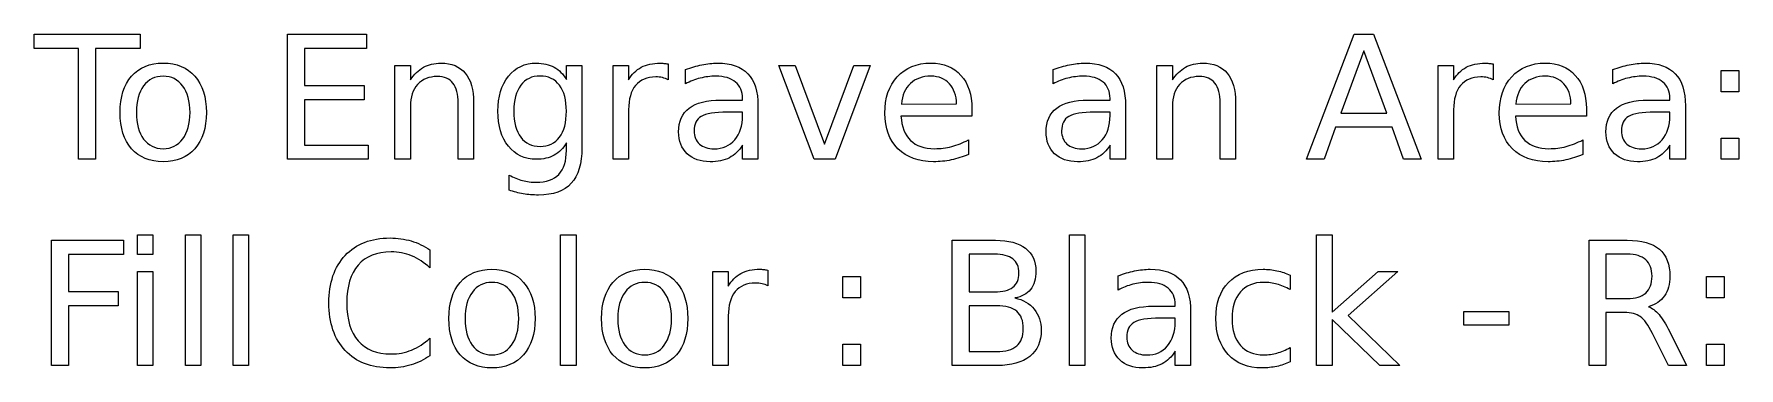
# Model space of a CAD drawing. Extents: x -140 to 352, y 0 to 216.
# Drawn here: x -74.05 to -34.85, y 154.89 to 162.57 of the extents above; entities that cross this region are included whole.
import ezdxf

# ---------------------------------------------------------------- set-up
doc = ezdxf.new("R2010")
doc.units = 0
doc.layers.add('Design_Template', color=7, linetype='CONTINUOUS')

msp = doc.modelspace()

# ---------------------------------------------------------------- linework, layer by layer
at = {"layer": 'Design_Template', "color": 7}
for points in [[(-74.049869, 162.570837), (-71.613222, 162.570837), (-71.613222, 162.242864), (-72.635727, 162.242864), (-72.635727, 159.690461), (-73.027364, 159.690461), (-73.027364, 162.242864), (-74.049869, 162.242864)], [(-68.225455, 162.570837), (-66.40424, 162.570837), (-66.40424, 162.242864), (-67.835745, 162.242864), (-67.835745, 161.390134), (-66.464046, 161.390134), (-66.464046, 161.062161), (-67.835745, 161.062161), (-67.835745, 160.018435), (-66.369512, 160.018435), (-66.369512, 159.690461), (-68.225455, 159.690461)], [(-43.698855, 162.570837), (-43.257054, 162.570837), (-42.159308, 159.690461), (-42.564452, 159.690461), (-42.826831, 160.429365), (-44.125219, 160.429365), (-44.387597, 159.690461), (-44.798527, 159.690461)], [(-43.478919, 162.186915), (-44.007536, 160.75348), (-42.948373, 160.75348)], [(-56.927746, 161.851225), (-56.551541, 161.851225), (-55.876303, 160.037727), (-55.201062, 161.851225), (-54.824859, 161.851225), (-55.635144, 159.690461), (-56.117458, 159.690461)], [(-35.260299, 161.733541), (-34.853227, 161.733541), (-34.853227, 161.243511), (-35.260299, 161.243511)], [(-35.260299, 160.180492), (-34.853227, 160.180492), (-34.853227, 159.690461), (-35.260299, 159.690461)], [(-73.650514, 157.829503), (-71.995213, 157.829503), (-71.995213, 157.50153), (-73.260804, 157.50153), (-73.260804, 156.652658), (-72.118686, 156.652658), (-72.118686, 156.324685), (-73.260804, 156.324685), (-73.260804, 154.949126), (-73.650514, 154.949126)], [(-71.671099, 157.951045), (-71.316116, 157.951045), (-71.316116, 157.50153), (-71.671099, 157.50153)], [(-70.571427, 157.951045), (-70.216444, 157.951045), (-70.216444, 154.949126), (-70.571427, 154.949126)], [(-69.475611, 157.951045), (-69.120628, 157.951045), (-69.120628, 154.949126), (-69.475611, 154.949126)], [(-61.943805, 157.951045), (-61.588823, 157.951045), (-61.588823, 154.949126), (-61.943805, 154.949126)], [(-50.244812, 157.951045), (-49.88983, 157.951045), (-49.88983, 154.949126), (-50.244812, 154.949126)], [(-44.563161, 157.951045), (-44.206248, 157.951045), (-44.206248, 156.178062), (-43.147089, 157.109891), (-42.693713, 157.109891), (-43.839691, 156.098962), (-42.645482, 154.949126), (-43.108503, 154.949126), (-44.206248, 156.004429), (-44.206248, 154.949126), (-44.563161, 154.949126)], [(-71.671099, 157.109891), (-71.316116, 157.109891), (-71.316116, 154.949126), (-71.671099, 154.949126)], [(-55.455725, 156.992207), (-55.048651, 156.992207), (-55.048651, 156.502176), (-55.455725, 156.502176)], [(-35.59985, 156.992207), (-35.192776, 156.992207), (-35.192776, 156.502176), (-35.59985, 156.502176)], [(-41.179249, 156.189637), (-40.139384, 156.189637), (-40.139384, 155.87324), (-41.179249, 155.87324)], [(-55.455725, 155.439159), (-55.048651, 155.439159), (-55.048651, 154.949126), (-55.455725, 154.949126)], [(-35.59985, 155.439159), (-35.192776, 155.439159), (-35.192776, 154.949126), (-35.59985, 154.949126)]]:
    msp.add_lwpolyline(points, close=True, dxfattribs=at)
for points in [[(-59.474361, 161.884022), (-59.472597, 161.519393)], [(-40.505941, 161.884022), (-40.504177, 161.519393)], [(-65.397168, 160.911679), (-65.397168, 159.690461), (-65.754081, 159.690461), (-65.754081, 161.851225), (-65.397168, 161.851225), (-65.397168, 161.515535)], [(-61.810685, 161.523252), (-61.810685, 161.851225), (-61.455702, 161.851225), (-61.455702, 159.958627)], [(-60.381109, 160.828721), (-60.381109, 159.690462), (-60.738022, 159.690462), (-60.738022, 161.851226), (-60.381109, 161.851226), (-60.381109, 161.515535)], [(-59.073076, 161.424861), (-59.073076, 161.752834)], [(-50.622944, 161.424861), (-50.622944, 161.752834)], [(-47.879547, 160.911679), (-47.879547, 159.690461), (-48.236459, 159.690461), (-48.236459, 161.851225), (-47.879547, 161.851225), (-47.879547, 161.515535)], [(-41.412689, 160.828721), (-41.412689, 159.690462), (-41.769601, 159.690462), (-41.769601, 161.851226), (-41.412689, 161.851226), (-41.412689, 161.515535)], [(-37.750965, 161.424861), (-37.750965, 161.752834)], [(-63.94444, 160.994637), (-63.94444, 159.690461), (-64.299423, 159.690461), (-64.299423, 160.983061)], [(-58.258929, 161.054444), (-57.761184, 161.054444), (-57.761184, 161.089171)], [(-57.761184, 160.697532), (-57.761184, 160.776631), (-58.114237, 160.776631)], [(-57.406201, 160.923254), (-57.406201, 159.690461), (-57.761184, 159.690461), (-57.761184, 160.018435)], [(-52.486602, 160.859589), (-52.486602, 160.685956), (-54.118753, 160.685956)], [(-54.107175, 160.961839), (-52.841585, 160.96378)], [(-49.8088, 161.054444), (-49.311052, 161.054444), (-49.311052, 161.089171)], [(-49.311052, 160.697532), (-49.311052, 160.776631), (-49.664105, 160.776631)], [(-48.956069, 160.923254), (-48.956069, 159.690461), (-49.311052, 159.690461), (-49.311052, 160.018435)], [(-46.426818, 160.994637), (-46.426818, 159.690461), (-46.781801, 159.690461), (-46.781801, 160.983061)], [(-38.360608, 160.859589), (-38.360608, 160.685956), (-39.992759, 160.685956)], [(-39.98118, 160.961839), (-38.71559, 160.96378)], [(-36.936821, 161.054444), (-36.439073, 161.054444), (-36.439073, 161.089171)], [(-36.439073, 160.697532), (-36.439073, 160.776631), (-36.792126, 160.776631)], [(-36.08409, 160.923254), (-36.08409, 159.690461), (-36.439073, 159.690461), (-36.439073, 160.018435)], [(-61.810685, 159.894962), (-61.810685, 160.070524)], [(-52.569562, 160.136119), (-52.569562, 159.800429)], [(-38.443567, 160.136119), (-38.443567, 159.800429)], [(-63.126437, 158.982425), (-63.126437, 159.327761)], [(-64.949582, 157.607639), (-64.949582, 157.196707)], [(-52.938049, 157.829503), (-51.942555, 157.829503)], [(-51.903969, 154.949126), (-52.938049, 154.949126), (-52.938049, 157.829503)], [(-37.484731, 156.166486), (-37.909165, 156.166486), (-37.909165, 154.949126), (-38.298875, 154.949126), (-38.298875, 157.829503), (-37.419135, 157.829503)], [(-52.548342, 157.509247), (-52.548342, 156.641082), (-51.971494, 156.641082)], [(-51.971494, 157.509247), (-52.548342, 157.509247)], [(-37.909165, 157.509247), (-37.909165, 156.486742), (-37.419135, 156.486742)], [(-37.419135, 157.509247), (-37.909165, 157.509247)], [(-58.089158, 156.087387), (-58.089158, 154.949126), (-58.446067, 154.949126), (-58.446067, 157.109891), (-58.089158, 157.109891), (-58.089158, 156.774201)], [(-57.182406, 157.142688), (-57.180642, 156.778059)], [(-49.125844, 156.683527), (-49.125844, 157.0115)], [(-45.170877, 157.026933), (-45.170877, 156.695102)], [(-52.548342, 156.324685), (-52.548342, 155.269385), (-51.923262, 155.269385)], [(-51.923262, 156.324685), (-52.548342, 156.324685)], [(-48.3117, 156.31311), (-47.813951, 156.31311), (-47.813951, 156.347837)], [(-47.813951, 155.956198), (-47.813951, 156.035297), (-48.167008, 156.035297)], [(-47.458969, 156.18192), (-47.458969, 154.949126), (-47.813951, 154.949126), (-47.813951, 155.2771)], [(-36.450651, 155.736263), (-36.055152, 154.949126), (-36.4738, 154.949126), (-36.842287, 155.68803)], [(-64.949582, 155.578066), (-64.949582, 155.170992)], [(-45.170877, 155.36006), (-45.170877, 155.032086)]]:
    msp.add_lwpolyline(points, dxfattribs=at)
for points in [[(-71.810005, 161.602352), (-71.633803, 161.802992), (-71.390715, 161.903313), (-71.08075, 161.903315)], [(-71.08075, 161.903315), (-70.772069, 161.903313), (-70.529626, 161.802992), (-70.353421, 161.602352)], [(-65.098133, 161.806853), (-64.982379, 161.871159), (-64.849262, 161.903313), (-64.698778, 161.903315)], [(-64.698778, 161.903315), (-64.450549, 161.903313), (-64.262769, 161.826143), (-64.135437, 161.671805)], [(-63.1438, 161.600422), (-62.981741, 161.802348), (-62.76824, 161.903313), (-62.503286, 161.903315)], [(-62.503286, 161.903315), (-62.343803, 161.903313), (-62.206826, 161.871801), (-62.092357, 161.808781)], [(-60.089792, 161.806853), (-59.97018, 161.871159), (-59.824842, 161.903313), (-59.65378, 161.903315)], [(-59.65378, 161.903315), (-59.629333, 161.903313), (-59.602335, 161.901375), (-59.572751, 161.897526)], [(-59.572751, 161.897526), (-59.543188, 161.894951), (-59.510373, 161.89045), (-59.474361, 161.884022)], [(-58.694941, 161.864731), (-58.572756, 161.890452), (-58.453786, 161.903314), (-58.338029, 161.903316)], [(-58.338029, 161.903316), (-58.025492, 161.903314), (-57.792052, 161.822285), (-57.637712, 161.66023)], [(-54.203639, 161.590776), (-54.011999, 161.799133), (-53.754122, 161.903313), (-53.430008, 161.903315)], [(-53.430008, 161.903315), (-53.139336, 161.903313), (-52.909756, 161.809423), (-52.741266, 161.621644)], [(-50.244809, 161.864731), (-50.122624, 161.890452), (-50.003654, 161.903314), (-49.887897, 161.903316)], [(-49.887897, 161.903316), (-49.57536, 161.903314), (-49.34192, 161.822285), (-49.18758, 161.66023)], [(-47.580515, 161.806853), (-47.464758, 161.871159), (-47.331641, 161.903313), (-47.181156, 161.903315)], [(-47.181156, 161.903315), (-46.932928, 161.903313), (-46.745148, 161.826143), (-46.617816, 161.671805)], [(-41.121372, 161.806853), (-41.001759, 161.871159), (-40.856422, 161.903313), (-40.68536, 161.903315)], [(-40.68536, 161.903315), (-40.660913, 161.903313), (-40.633915, 161.901375), (-40.604331, 161.897526)], [(-40.604331, 161.897526), (-40.574768, 161.894951), (-40.541952, 161.89045), (-40.505941, 161.884022)], [(-40.077644, 161.590776), (-39.886005, 161.799133), (-39.628127, 161.903313), (-39.304013, 161.903315)], [(-39.304013, 161.903315), (-39.013342, 161.903313), (-38.783761, 161.809423), (-38.615271, 161.621644)], [(-37.372833, 161.864731), (-37.250649, 161.890452), (-37.131678, 161.903314), (-37.015921, 161.903316)], [(-37.015921, 161.903316), (-36.703385, 161.903314), (-36.469944, 161.822285), (-36.315601, 161.66023)], [(-72.072384, 160.768914), (-72.072384, 161.123895), (-71.984926, 161.401707), (-71.810005, 161.602352)], [(-71.08075, 161.602352), (-71.271102, 161.60235), (-71.421583, 161.527752), (-71.532193, 161.378558)], [(-70.631233, 161.376629), (-70.741843, 161.527109), (-70.891682, 161.60235), (-71.08075, 161.602352)], [(-70.353421, 161.602352), (-70.177215, 161.401707), (-70.089113, 161.123895), (-70.089113, 160.768914)], [(-65.397168, 161.515535), (-65.312283, 161.645436), (-65.212602, 161.742542), (-65.098133, 161.806853)], [(-64.777878, 161.594635), (-64.969517, 161.594633), (-65.120643, 161.53354), (-65.231253, 161.411356)], [(-64.419035, 161.442224), (-64.498781, 161.543829), (-64.618394, 161.594633), (-64.777878, 161.594635)], [(-64.135437, 161.671805), (-64.008106, 161.518749), (-63.944444, 161.293026), (-63.94444, 160.994637)], [(-63.386885, 160.795923), (-63.386885, 161.130326), (-63.305856, 161.398492), (-63.1438, 161.600422)], [(-62.416471, 161.60621), (-62.606827, 161.606208), (-62.755378, 161.535469), (-62.862128, 161.393992)], [(-61.970814, 161.393992), (-62.076281, 161.535469), (-62.224832, 161.606208), (-62.416471, 161.60621)], [(-62.092357, 161.808781), (-61.977887, 161.745757), (-61.883999, 161.650581), (-61.810685, 161.523252)], [(-60.381109, 161.515535), (-60.306511, 161.646723), (-60.209405, 161.743829), (-60.089792, 161.806853)], [(-59.757959, 161.586918), (-59.958601, 161.586916), (-60.112942, 161.521322), (-60.22098, 161.390134)], [(-59.603619, 161.569554), (-59.649924, 161.581129), (-59.70137, 161.586914), (-59.757959, 161.586918)], [(-59.472431, 161.519394), (-59.512302, 161.542543), (-59.556033, 161.559263), (-59.603619, 161.569554)], [(-59.073076, 161.752834), (-58.943173, 161.802993), (-58.817129, 161.840291), (-58.694941, 161.864731)], [(-58.735457, 161.55798), (-58.852498, 161.528396), (-58.965038, 161.484023), (-59.073076, 161.424861)], [(-58.374686, 161.602352), (-58.498158, 161.602351), (-58.618416, 161.58756), (-58.735457, 161.55798)], [(-57.923239, 161.467305), (-58.029994, 161.557335), (-58.180474, 161.602351), (-58.374686, 161.602352)], [(-57.637712, 161.66023), (-57.483371, 161.498171), (-57.406201, 161.252513), (-57.406201, 160.923255)], [(-54.48917, 160.749622), (-54.48917, 161.103317), (-54.393994, 161.383701), (-54.203639, 161.590776)], [(-53.426148, 161.602352), (-53.624222, 161.60235), (-53.783064, 161.546401), (-53.902677, 161.434507)], [(-53.005574, 161.428719), (-53.11104, 161.544472), (-53.251234, 161.60235), (-53.426148, 161.602352)], [(-52.741266, 161.621644), (-52.571491, 161.435148), (-52.486606, 161.18113), (-52.486602, 160.859589)], [(-50.622944, 161.752834), (-50.493041, 161.802993), (-50.366997, 161.840291), (-50.244809, 161.864731)], [(-50.285325, 161.55798), (-50.402367, 161.528396), (-50.514906, 161.484023), (-50.622944, 161.424861)], [(-49.924554, 161.602352), (-50.048026, 161.602351), (-50.168284, 161.58756), (-50.285325, 161.55798)], [(-49.473108, 161.467305), (-49.579862, 161.557335), (-49.730342, 161.602351), (-49.924554, 161.602352)], [(-49.18758, 161.66023), (-49.033239, 161.498171), (-48.956069, 161.252513), (-48.956069, 160.923255)], [(-47.879547, 161.515535), (-47.794661, 161.645436), (-47.694984, 161.742542), (-47.580515, 161.806853)], [(-47.260256, 161.594635), (-47.451899, 161.594633), (-47.603022, 161.53354), (-47.713632, 161.411356)], [(-46.901417, 161.442224), (-46.981159, 161.543829), (-47.100772, 161.594633), (-47.260256, 161.594635)], [(-46.617816, 161.671805), (-46.490488, 161.518749), (-46.426822, 161.293026), (-46.426818, 160.994637)], [(-41.412689, 161.515535), (-41.338091, 161.646723), (-41.240985, 161.743829), (-41.121372, 161.806853)], [(-40.789539, 161.586918), (-40.990185, 161.586916), (-41.144525, 161.521322), (-41.25256, 161.390134)], [(-40.635199, 161.569554), (-40.681504, 161.581129), (-40.73295, 161.586914), (-40.789539, 161.586918)], [(-40.504011, 161.519394), (-40.543882, 161.542543), (-40.587612, 161.559263), (-40.635199, 161.569554)], [(-40.363175, 160.749622), (-40.363175, 161.103317), (-40.267996, 161.383701), (-40.077644, 161.590776)], [(-39.300154, 161.602352), (-39.498228, 161.60235), (-39.657069, 161.546401), (-39.776682, 161.434507)], [(-38.879579, 161.428719), (-38.985045, 161.544472), (-39.125239, 161.60235), (-39.300154, 161.602352)], [(-38.615271, 161.621644), (-38.445496, 161.435148), (-38.360611, 161.18113), (-38.360608, 160.859589)], [(-37.750965, 161.752834), (-37.621062, 161.802993), (-37.495018, 161.840291), (-37.372833, 161.864731)], [(-37.413346, 161.55798), (-37.530387, 161.528396), (-37.642927, 161.484023), (-37.750965, 161.424861)], [(-37.052578, 161.602352), (-37.17605, 161.602351), (-37.296305, 161.58756), (-37.413346, 161.55798)], [(-36.601132, 161.467305), (-36.707886, 161.557335), (-36.858367, 161.602351), (-37.052578, 161.602352)], [(-36.315601, 161.66023), (-36.161264, 161.498171), (-36.084094, 161.252513), (-36.08409, 160.923255)], [(-71.532193, 161.378558), (-71.642806, 161.230647), (-71.698111, 161.027433), (-71.698111, 160.768914)], [(-70.465315, 160.768914), (-70.465319, 161.02486), (-70.520623, 161.227432), (-70.631233, 161.376629)], [(-65.231253, 161.411356), (-65.341863, 161.289168), (-65.397168, 161.122609), (-65.397168, 160.911679)], [(-64.299423, 160.983061), (-64.299423, 161.187561), (-64.339294, 161.340614), (-64.419035, 161.442224)], [(-62.862128, 161.393992), (-62.967595, 161.252512), (-63.020328, 161.053156), (-63.020328, 160.795924)], [(-61.810685, 160.795924), (-61.810688, 161.053156), (-61.864064, 161.252512), (-61.970814, 161.393992)], [(-60.22098, 161.390134), (-60.327734, 161.260229), (-60.381109, 161.073092), (-60.381109, 160.828721)], [(-57.761184, 161.089171), (-57.761184, 161.252513), (-57.815205, 161.378557), (-57.923239, 161.467305)], [(-53.902677, 161.434507), (-54.021002, 161.322608), (-54.089169, 161.165053), (-54.107175, 160.961839)], [(-52.841585, 160.963769), (-52.844054, 161.157979), (-52.898823, 161.312962), (-53.005574, 161.428719)], [(-49.311052, 161.089171), (-49.311052, 161.252513), (-49.365073, 161.378557), (-49.473108, 161.467305)], [(-47.713632, 161.411356), (-47.824242, 161.289168), (-47.879547, 161.122609), (-47.879547, 160.911679)], [(-46.781801, 160.983061), (-46.781805, 161.187561), (-46.821676, 161.340614), (-46.901417, 161.442224)], [(-41.25256, 161.390134), (-41.359314, 161.260229), (-41.412689, 161.073092), (-41.412689, 160.828721)], [(-39.776682, 161.434507), (-39.895007, 161.322608), (-39.963175, 161.165053), (-39.98118, 160.961839)], [(-38.71559, 160.963769), (-38.71806, 161.157979), (-38.772828, 161.312962), (-38.879579, 161.428719)], [(-36.439073, 161.089171), (-36.439076, 161.252513), (-36.493094, 161.378557), (-36.601132, 161.467305)], [(-71.810005, 159.935477), (-71.984926, 160.137405), (-72.072384, 160.415217), (-72.072384, 160.768914)], [(-71.698111, 160.768914), (-71.698111, 160.510393), (-71.643448, 160.306536), (-71.534122, 160.157341)], [(-70.631233, 160.15927), (-70.520623, 160.308465), (-70.465319, 160.511679), (-70.465315, 160.768914)], [(-70.089113, 160.768914), (-70.089113, 160.415217), (-70.177215, 160.137405), (-70.353421, 159.935477)], [(-63.1438, 159.993354), (-63.305856, 160.195282), (-63.386885, 160.462805), (-63.386885, 160.795923)], [(-63.020328, 160.795924), (-63.020328, 160.539975), (-62.967595, 160.341262), (-62.862128, 160.199784)], [(-61.970814, 160.199784), (-61.864064, 160.341262), (-61.810688, 160.539975), (-61.810685, 160.795924)], [(-59.231272, 160.319398), (-59.231272, 160.562483), (-59.150246, 160.745762), (-58.988187, 160.869235)], [(-58.988187, 160.869235), (-58.824844, 160.992706), (-58.581759, 161.054442), (-58.258929, 161.054444)], [(-58.114237, 160.776631), (-58.401052, 160.77663), (-58.599765, 160.743833), (-58.710375, 160.678239)], [(-54.188205, 159.935477), (-54.388847, 160.136119), (-54.48917, 160.4075), (-54.48917, 160.749622)], [(-50.781144, 160.319398), (-50.781144, 160.562483), (-50.700114, 160.745762), (-50.538055, 160.869235)], [(-50.538055, 160.869235), (-50.374712, 160.992706), (-50.131627, 161.054442), (-49.8088, 161.054444)], [(-49.664105, 160.776631), (-49.95092, 160.77663), (-50.149633, 160.743833), (-50.260243, 160.678239)], [(-40.06221, 159.935477), (-40.262852, 160.136119), (-40.363175, 160.4075), (-40.363175, 160.749622)], [(-37.909165, 160.319398), (-37.909165, 160.562483), (-37.828135, 160.745762), (-37.66608, 160.869235)], [(-37.66608, 160.869235), (-37.502737, 160.992706), (-37.259652, 161.054442), (-36.936821, 161.054444)], [(-36.792126, 160.776631), (-37.078945, 160.77663), (-37.277657, 160.743833), (-37.388267, 160.678239)], [(-59.036419, 159.819721), (-59.166323, 159.944479), (-59.231272, 160.111038), (-59.231272, 160.319398)], [(-58.710375, 160.678239), (-58.820988, 160.612644), (-58.876293, 160.500747), (-58.87629, 160.342549)], [(-58.87629, 160.342549), (-58.876293, 160.216504), (-58.835135, 160.116183), (-58.752818, 160.041586)], [(-57.940603, 160.139978), (-57.82099, 160.280169), (-57.761184, 160.46602), (-57.761184, 160.697532)], [(-54.118753, 160.685956), (-54.103337, 160.441584), (-54.030009, 160.255089), (-53.898818, 160.126473)], [(-50.586287, 159.819721), (-50.716191, 159.944479), (-50.781144, 160.111038), (-50.781144, 160.319398)], [(-50.260243, 160.678239), (-50.370856, 160.612644), (-50.426161, 160.500747), (-50.426161, 160.342549)], [(-50.426161, 160.342549), (-50.426161, 160.216504), (-50.385003, 160.116183), (-50.302689, 160.041586)], [(-49.490471, 160.139978), (-49.370858, 160.280169), (-49.311052, 160.46602), (-49.311052, 160.697532)], [(-39.992759, 160.685956), (-39.977307, 160.441584), (-39.90401, 160.255089), (-39.772823, 160.126473)], [(-37.714312, 159.819721), (-37.844215, 159.944479), (-37.909165, 160.111038), (-37.909165, 160.319398)], [(-37.388267, 160.678239), (-37.498877, 160.612644), (-37.554182, 160.500747), (-37.554182, 160.342549)], [(-37.554182, 160.342549), (-37.554182, 160.216504), (-37.513027, 160.116183), (-37.43071, 160.041586)], [(-36.618496, 160.139978), (-36.498883, 160.280169), (-36.439076, 160.46602), (-36.439073, 160.697532)], [(-71.08075, 159.634513), (-71.390715, 159.634513), (-71.633803, 159.734834), (-71.810005, 159.935477)], [(-71.534122, 160.157341), (-71.423512, 160.009431), (-71.272389, 159.935477), (-71.08075, 159.935477)], [(-71.08075, 159.935477), (-70.891682, 159.935477), (-70.741843, 160.010074), (-70.631233, 160.15927)], [(-70.353421, 159.935477), (-70.529626, 159.734834), (-70.772069, 159.634513), (-71.08075, 159.634513)], [(-62.503286, 159.690461), (-62.76824, 159.690461), (-62.981741, 159.791425), (-63.1438, 159.993354)], [(-62.862128, 160.199784), (-62.755378, 160.058305), (-62.606827, 159.987566), (-62.416471, 159.987567)], [(-62.416471, 159.987567), (-62.224832, 159.987566), (-62.076281, 160.058305), (-61.970814, 160.199784)], [(-61.810685, 160.070524), (-61.883999, 159.943193), (-61.977887, 159.848017), (-62.092357, 159.784995)], [(-61.455702, 159.958628), (-61.455706, 159.590783), (-61.537377, 159.317473), (-61.700717, 159.138695)], [(-58.752818, 160.041586), (-58.66922, 159.968274), (-58.556035, 159.931618), (-58.413269, 159.931618)], [(-58.413269, 159.931618), (-58.21649, 159.931618), (-58.058932, 160.001071), (-57.940603, 160.139978)], [(-57.761184, 160.018435), (-57.842213, 159.887245), (-57.943178, 159.79014), (-58.064075, 159.727117)], [(-53.368272, 159.634513), (-53.712967, 159.634513), (-53.986278, 159.734834), (-54.188205, 159.935477)], [(-53.898818, 160.126473), (-53.766343, 159.999142), (-53.582422, 159.935477), (-53.347052, 159.935477)], [(-53.347052, 159.935477), (-53.210718, 159.935477), (-53.078884, 159.952198), (-52.951553, 159.985637)], [(-52.951553, 159.985637), (-52.822937, 160.019077), (-52.695609, 160.069238), (-52.569562, 160.136119)], [(-50.302689, 160.041586), (-50.219088, 159.968274), (-50.105906, 159.931618), (-49.963141, 159.931618)], [(-49.963141, 159.931618), (-49.766358, 159.931618), (-49.6088, 160.001071), (-49.490471, 160.139978)], [(-49.311052, 160.018435), (-49.392082, 159.887245), (-49.493047, 159.79014), (-49.613943, 159.727117)], [(-39.242277, 159.634513), (-39.586972, 159.634513), (-39.860283, 159.734834), (-40.06221, 159.935477)], [(-39.772823, 160.126473), (-39.640348, 159.999142), (-39.456427, 159.935477), (-39.221057, 159.935477)], [(-39.221057, 159.935477), (-39.084723, 159.935477), (-38.95289, 159.952198), (-38.825558, 159.985637)], [(-38.825558, 159.985637), (-38.696942, 160.019077), (-38.569614, 160.069238), (-38.443567, 160.136119)], [(-37.43071, 160.041586), (-37.347109, 159.968274), (-37.233927, 159.931618), (-37.091161, 159.931618)], [(-37.091161, 159.931618), (-36.894378, 159.931618), (-36.736824, 160.001071), (-36.618496, 160.139978)], [(-36.439073, 160.018435), (-36.520102, 159.887245), (-36.621067, 159.79014), (-36.741968, 159.727117)], [(-62.092357, 159.784995), (-62.206826, 159.721972), (-62.343803, 159.690461), (-62.503286, 159.690461)], [(-61.984318, 159.345125), (-61.868565, 159.466025), (-61.810688, 159.649304), (-61.810685, 159.894962)], [(-58.507803, 159.634513), (-58.729026, 159.634513), (-58.905232, 159.696249), (-59.036419, 159.819721)], [(-58.064075, 159.727117), (-58.184976, 159.665381), (-58.332885, 159.634513), (-58.507803, 159.634513)], [(-52.961201, 159.676957), (-53.094964, 159.64866), (-53.230653, 159.634513), (-53.368272, 159.634513)], [(-52.569562, 159.800429), (-52.696893, 159.74641), (-52.827439, 159.705252), (-52.961201, 159.676957)], [(-50.057671, 159.634513), (-50.278894, 159.634513), (-50.4551, 159.696249), (-50.586287, 159.819721)], [(-49.613943, 159.727117), (-49.734844, 159.665381), (-49.882753, 159.634513), (-50.057671, 159.634513)], [(-38.835207, 159.676957), (-38.968969, 159.64866), (-39.104658, 159.634513), (-39.242277, 159.634513)], [(-38.443567, 159.800429), (-38.570898, 159.74641), (-38.701444, 159.705252), (-38.835207, 159.676957)], [(-37.185695, 159.634513), (-37.406915, 159.634513), (-37.583121, 159.696249), (-37.714312, 159.819721)], [(-36.741968, 159.727117), (-36.862868, 159.665381), (-37.010777, 159.634513), (-37.185695, 159.634513)], [(-63.126437, 159.327761), (-63.022258, 159.271171), (-62.919363, 159.22937), (-62.817756, 159.20236)], [(-62.817756, 159.20236), (-62.716149, 159.175351), (-62.612612, 159.161846), (-62.507146, 159.161846)], [(-62.507146, 159.161846), (-62.274351, 159.161846), (-62.100075, 159.222939), (-61.984318, 159.345125)], [(-61.700717, 159.138695), (-61.864064, 158.958632), (-62.114222, 158.8686), (-62.451199, 158.8686)], [(-62.804252, 158.897538), (-62.914862, 158.915544), (-63.022258, 158.943841), (-63.126437, 158.982425)], [(-62.451199, 158.8686), (-62.575959, 158.8686), (-62.693642, 158.878248), (-62.804252, 158.897538)], [(-66.896199, 157.480308), (-66.645395, 157.747828), (-66.30199, 157.88159), (-65.865978, 157.881592)], [(-65.865978, 157.881592), (-65.693632, 157.88159), (-65.531573, 157.85844), (-65.379805, 157.812139)], [(-65.379805, 157.812139), (-65.226752, 157.767121), (-65.083344, 157.698954), (-64.949582, 157.607639)], [(-51.942555, 157.829503), (-51.645453, 157.8295), (-51.416514, 157.767764), (-51.255739, 157.644294)], [(-51.255739, 157.644294), (-51.094972, 157.52082), (-51.014588, 157.345258), (-51.014584, 157.117608)], [(-37.419135, 157.829503), (-37.089877, 157.8295), (-36.84422, 157.76069), (-36.682161, 157.623073)], [(-36.682161, 157.623073), (-36.520106, 157.48545), (-36.439076, 157.277734), (-36.439073, 156.999924)], [(-67.272401, 156.386421), (-67.272401, 156.84944), (-67.147003, 157.214069), (-66.896199, 157.480308)], [(-66.599093, 157.258444), (-66.774014, 157.057799), (-66.861471, 156.767125), (-66.861471, 156.386421)], [(-65.842825, 157.561336), (-66.172087, 157.561334), (-66.424175, 157.46037), (-66.599093, 157.258444)], [(-65.37016, 157.470662), (-65.518069, 157.531109), (-65.675626, 157.561334), (-65.842825, 157.561336)], [(-64.949582, 157.196707), (-65.080773, 157.318891), (-65.220966, 157.410209), (-65.37016, 157.470662)], [(-51.547056, 157.401208), (-51.639664, 157.473231), (-51.781142, 157.509244), (-51.971494, 157.509247)], [(-51.406224, 157.075165), (-51.406224, 157.220499), (-51.453168, 157.32918), (-51.547056, 157.401208)], [(-36.994698, 157.379986), (-37.089877, 157.466157), (-37.231355, 157.509244), (-37.419135, 157.509247)], [(-36.850006, 156.999924), (-36.850006, 157.16841), (-36.898238, 157.295097), (-36.994698, 157.379986)], [(-64.513569, 156.02758), (-64.513569, 156.382561), (-64.426112, 156.660373), (-64.251191, 156.861018)], [(-64.251191, 156.861018), (-64.074989, 157.061658), (-63.8319, 157.161979), (-63.521936, 157.161981)], [(-63.521936, 156.861018), (-63.712288, 156.861015), (-63.862768, 156.786418), (-63.973378, 156.637224)], [(-63.521936, 157.161981), (-63.213255, 157.161979), (-62.970812, 157.061658), (-62.794607, 156.861018)], [(-63.072419, 156.635295), (-63.183029, 156.785775), (-63.332868, 156.861015), (-63.521936, 156.861018)], [(-62.794607, 156.861018), (-62.618401, 156.660373), (-62.530299, 156.382561), (-62.530299, 156.02758)], [(-61.00233, 156.02758), (-61.00233, 156.382561), (-60.914869, 156.660373), (-60.739951, 156.861018)], [(-60.739951, 156.861018), (-60.563746, 157.061658), (-60.320661, 157.161979), (-60.010693, 157.161981)], [(-60.010693, 156.861018), (-60.201048, 156.861015), (-60.351529, 156.786418), (-60.462139, 156.637224)], [(-60.010693, 157.161981), (-59.702012, 157.161979), (-59.459573, 157.061658), (-59.283364, 156.861018)], [(-59.561176, 156.635295), (-59.67179, 156.785775), (-59.821628, 156.861015), (-60.010693, 156.861018)], [(-59.283364, 156.861018), (-59.107162, 156.660373), (-59.019059, 156.382561), (-59.019055, 156.02758)], [(-58.089158, 156.774201), (-58.01456, 156.905388), (-57.917454, 157.002494), (-57.797838, 157.065519)], [(-57.466008, 156.845584), (-57.66665, 156.845582), (-57.82099, 156.779987), (-57.929029, 156.6488)], [(-57.797838, 157.065519), (-57.678228, 157.129825), (-57.532891, 157.161979), (-57.361829, 157.161981)], [(-57.311667, 156.82822), (-57.35797, 156.839795), (-57.409419, 156.84558), (-57.466008, 156.845584)], [(-57.361829, 157.161981), (-57.337381, 157.161979), (-57.310383, 157.160041), (-57.280799, 157.156192)], [(-57.180476, 156.77806), (-57.220351, 156.801209), (-57.264081, 156.817929), (-57.311667, 156.82822)], [(-57.280799, 157.156192), (-57.251237, 157.153617), (-57.218421, 157.149116), (-57.182406, 157.142688)], [(-51.547056, 156.747192), (-51.453168, 156.819215), (-51.406224, 156.928539), (-51.406224, 157.075165)], [(-51.014584, 157.117608), (-51.014588, 156.941401), (-51.055743, 156.801209), (-51.138056, 156.697031)], [(-49.125844, 157.0115), (-48.995944, 157.061659), (-48.8699, 157.098958), (-48.747712, 157.123397)], [(-48.788225, 156.816646), (-48.905269, 156.787062), (-49.017809, 156.742689), (-49.125844, 156.683527)], [(-48.427457, 156.861019), (-48.550929, 156.861016), (-48.671184, 156.846227), (-48.788225, 156.816646)], [(-48.747712, 157.123397), (-48.625527, 157.149118), (-48.506556, 157.16198), (-48.390799, 157.161982)], [(-47.97601, 156.725971), (-48.082764, 156.816001), (-48.233245, 156.861016), (-48.427457, 156.861019)], [(-48.390799, 157.161982), (-48.078263, 157.16198), (-47.844823, 157.080951), (-47.690479, 156.918896)], [(-47.690479, 156.918896), (-47.536142, 156.756837), (-47.458972, 156.511179), (-47.458969, 156.181921)], [(-46.880194, 156.027594), (-46.880194, 156.380003), (-46.783731, 156.657172), (-46.590807, 156.859102)], [(-46.590807, 156.859102), (-46.396596, 157.061029), (-46.131, 157.161993), (-45.794023, 157.161995)], [(-45.778589, 156.861018), (-46.008816, 156.861015), (-46.187593, 156.787704), (-46.314921, 156.641082)], [(-45.794023, 157.161995), (-45.684701, 157.161993), (-45.57795, 157.150417), (-45.473768, 157.127268)], [(-45.473768, 156.818574), (-45.574091, 156.846867), (-45.675698, 156.861015), (-45.778589, 156.861018)], [(-45.473768, 157.127268), (-45.369589, 157.105399), (-45.268624, 157.07196), (-45.170877, 157.026947)], [(-45.170877, 156.695102), (-45.2712, 156.750405), (-45.372161, 156.791563), (-45.473768, 156.818574)], [(-36.994698, 156.616002), (-36.898238, 156.70346), (-36.850006, 156.831434), (-36.850006, 156.999924)], [(-36.439073, 156.999924), (-36.439076, 156.818572), (-36.481519, 156.66809), (-36.566404, 156.548478)], [(-63.973378, 156.637224), (-64.083992, 156.489313), (-64.139297, 156.286098), (-64.139297, 156.02758)], [(-62.906501, 156.02758), (-62.906504, 156.283526), (-62.961809, 156.486098), (-63.072419, 156.635295)], [(-60.462139, 156.637224), (-60.572749, 156.489313), (-60.628054, 156.286098), (-60.628054, 156.02758)], [(-59.395261, 156.02758), (-59.395261, 156.283526), (-59.450566, 156.486098), (-59.561176, 156.635295)], [(-57.929029, 156.6488), (-58.035783, 156.518895), (-58.089158, 156.331758), (-58.089158, 156.087387)], [(-51.971494, 156.641082), (-51.781142, 156.641081), (-51.639664, 156.676451), (-51.547056, 156.747192)], [(-51.138056, 156.697031), (-51.220374, 156.59285), (-51.341274, 156.527898), (-51.500754, 156.502176)], [(-51.500754, 156.502176), (-51.309118, 156.461017), (-51.160567, 156.374844), (-51.055097, 156.243656)], [(-47.813951, 156.347837), (-47.813955, 156.511179), (-47.867972, 156.637223), (-47.97601, 156.725971)], [(-46.314921, 156.641082), (-46.442253, 156.495744), (-46.505918, 156.291243), (-46.505918, 156.02758)], [(-37.419135, 156.486742), (-37.231355, 156.486741), (-37.089877, 156.529827), (-36.994698, 156.616002)], [(-36.566404, 156.548478), (-36.650009, 156.428863), (-36.772194, 156.345906), (-36.932962, 156.299605)], [(-66.896199, 155.292534), (-67.147003, 155.560056), (-67.272401, 155.924685), (-67.272401, 156.386421)], [(-66.861471, 156.386421), (-66.861471, 156.007), (-66.774014, 155.716326), (-66.599093, 155.5144)], [(-64.251191, 155.194141), (-64.426112, 155.396071), (-64.513569, 155.673884), (-64.513569, 156.02758)], [(-64.139297, 156.02758), (-64.139297, 155.769059), (-64.084634, 155.5652), (-63.975308, 155.416007)], [(-63.072419, 155.417936), (-62.961809, 155.56713), (-62.906504, 155.770345), (-62.906501, 156.02758)], [(-62.530299, 156.02758), (-62.530299, 155.673884), (-62.618401, 155.396071), (-62.794607, 155.194141)], [(-60.739951, 155.194141), (-60.914869, 155.396071), (-61.00233, 155.673884), (-61.00233, 156.02758)], [(-60.628054, 156.02758), (-60.628054, 155.769059), (-60.573391, 155.5652), (-60.464069, 155.416007)], [(-59.561176, 155.417936), (-59.450566, 155.56713), (-59.395261, 155.770345), (-59.395261, 156.02758)], [(-59.019055, 156.02758), (-59.019059, 155.673884), (-59.107162, 155.396071), (-59.283364, 155.194141)], [(-51.458312, 156.195425), (-51.558634, 156.281597), (-51.713617, 156.324683), (-51.923262, 156.324685)], [(-51.305901, 155.797999), (-51.305904, 155.978061), (-51.356708, 156.110537), (-51.458312, 156.195425)], [(-51.055097, 156.243656), (-50.94835, 156.113752), (-50.894971, 155.951052), (-50.894971, 155.755555)], [(-49.284043, 155.578066), (-49.284043, 155.821149), (-49.203014, 156.004428), (-49.040958, 156.127901)], [(-49.040958, 156.127901), (-48.877615, 156.251372), (-48.63453, 156.313108), (-48.3117, 156.31311)], [(-48.167008, 156.035297), (-48.453823, 156.035296), (-48.652536, 156.002499), (-48.763146, 155.936905)], [(-46.592733, 155.199944), (-46.784373, 155.404446), (-46.880194, 155.680329), (-46.880194, 156.027594)], [(-46.505918, 156.02758), (-46.505918, 155.763915), (-46.442253, 155.558772), (-46.314921, 155.412147)], [(-37.1201, 156.071953), (-37.208848, 156.134974), (-37.330391, 156.166485), (-37.484731, 156.166486)], [(-36.842287, 155.68803), (-36.937467, 155.880956), (-37.030071, 156.008929), (-37.1201, 156.071953)], [(-36.932962, 156.299605), (-36.849364, 156.271309), (-36.768334, 156.210858), (-36.689877, 156.118255)], [(-36.689877, 156.118255), (-36.610135, 156.02565), (-36.530393, 155.898319), (-36.450651, 155.736263)], [(-51.458312, 155.398643), (-51.356708, 155.486104), (-51.305904, 155.619221), (-51.305901, 155.797999)], [(-50.894971, 155.755555), (-50.894971, 155.49832), (-50.982432, 155.299608), (-51.15735, 155.159417)], [(-48.763146, 155.936905), (-48.873756, 155.871309), (-48.929061, 155.759413), (-48.929061, 155.601215)], [(-47.993374, 155.398643), (-47.873761, 155.538837), (-47.813955, 155.724686), (-47.813951, 155.956198)], [(-65.865978, 154.893179), (-66.30199, 154.893179), (-66.645395, 155.026296), (-66.896199, 155.292534)], [(-66.599093, 155.5144), (-66.424175, 155.313757), (-66.172087, 155.213435), (-65.842825, 155.213435)], [(-65.842825, 155.213435), (-65.675626, 155.213435), (-65.518069, 155.243668), (-65.37016, 155.304109)], [(-65.37016, 155.304109), (-65.220966, 155.364561), (-65.080773, 155.455878), (-64.949582, 155.578066)], [(-63.975308, 155.416007), (-63.864698, 155.268097), (-63.713575, 155.194141), (-63.521936, 155.194141)], [(-63.521936, 155.194141), (-63.332868, 155.194141), (-63.183029, 155.268739), (-63.072419, 155.417936)], [(-60.464069, 155.416007), (-60.353459, 155.268097), (-60.202332, 155.194141), (-60.010693, 155.194141)], [(-60.010693, 155.194141), (-59.821628, 155.194141), (-59.67179, 155.268739), (-59.561176, 155.417936)], [(-51.923262, 155.269385), (-51.713617, 155.269382), (-51.558634, 155.31247), (-51.458312, 155.398643)], [(-49.08919, 155.078388), (-49.219093, 155.203144), (-49.284043, 155.369704), (-49.284043, 155.578066)], [(-48.929061, 155.601215), (-48.929061, 155.475171), (-48.887906, 155.374848), (-48.805588, 155.300253)], [(-48.805588, 155.300253), (-48.721987, 155.226939), (-48.608805, 155.190285), (-48.46604, 155.190285)], [(-48.46604, 155.190285), (-48.269257, 155.190285), (-48.111703, 155.259737), (-47.993374, 155.398643)], [(-47.813951, 155.2771), (-47.894984, 155.145909), (-47.995946, 155.048804), (-48.116846, 154.985783)], [(-46.314921, 155.412147), (-46.187593, 155.26681), (-46.008816, 155.194141), (-45.778589, 155.194141)], [(-45.778589, 155.194141), (-45.675698, 155.194141), (-45.574091, 155.207652), (-45.473768, 155.234658)], [(-45.473768, 155.234658), (-45.372161, 155.26295), (-45.2712, 155.304751), (-45.170877, 155.36006)], [(-65.383664, 154.962631), (-65.535433, 154.916329), (-65.696204, 154.893179), (-65.865978, 154.893179)], [(-64.949582, 155.170992), (-65.085916, 155.078388), (-65.230611, 155.008933), (-65.383664, 154.962631)], [(-63.521936, 154.893179), (-63.8319, 154.893179), (-64.074989, 154.993499), (-64.251191, 155.194141)], [(-62.794607, 155.194141), (-62.970812, 154.993499), (-63.213255, 154.893179), (-63.521936, 154.893179)], [(-60.010693, 154.893179), (-60.320661, 154.893179), (-60.563746, 154.993499), (-60.739951, 155.194141)], [(-59.283364, 155.194141), (-59.459573, 154.993499), (-59.702012, 154.893179), (-60.010693, 154.893179)], [(-51.15735, 155.159417), (-51.332271, 155.019223), (-51.581142, 154.949126), (-51.903969, 154.949126)], [(-48.560574, 154.893179), (-48.781797, 154.893179), (-48.957999, 154.954915), (-49.08919, 155.078388)], [(-48.116846, 154.985783), (-48.237747, 154.924047), (-48.385656, 154.893179), (-48.560574, 154.893179)], [(-45.817176, 154.893193), (-46.142575, 154.893193), (-46.401097, 154.995443), (-46.592733, 155.199944)], [(-45.479557, 154.927907), (-45.585024, 154.904765), (-45.697563, 154.893193), (-45.817176, 154.893193)], [(-45.170877, 155.032086), (-45.269912, 154.985783), (-45.372807, 154.951056), (-45.479557, 154.927907)]]:
    msp.add_open_spline(points, degree=3, dxfattribs=at)

doc.saveas('drawing.dxf')
